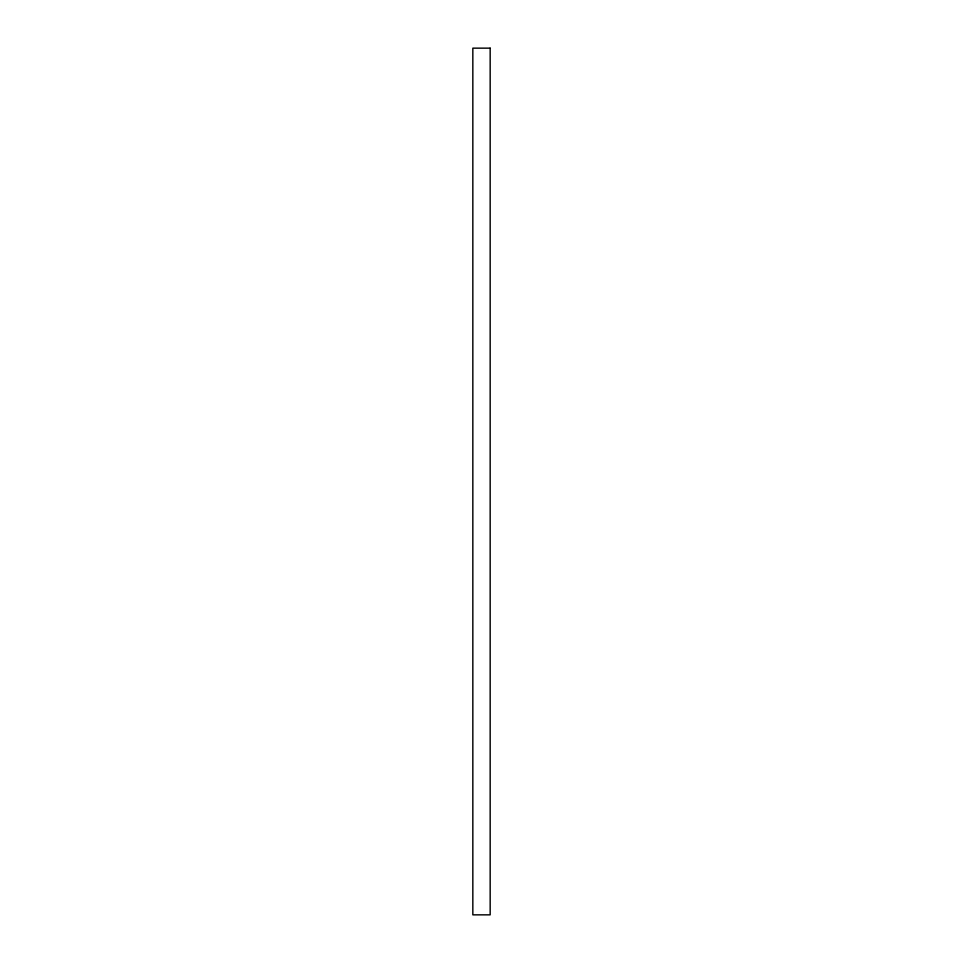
<?xml version="1.0" encoding="UTF-8"?>
<svg xmlns="http://www.w3.org/2000/svg" width="963" height="963" viewBox="0 0 963 963"><rect width="100%" height="100%" fill="white"/><g stroke="black" fill="none" stroke-linecap="round" stroke-linejoin="round"><path stroke-width="1.44" d="M490.167 48.15L472.833 48.15L472.833 914.85L490.167 914.85L490.167 48.15"/></g></svg>
